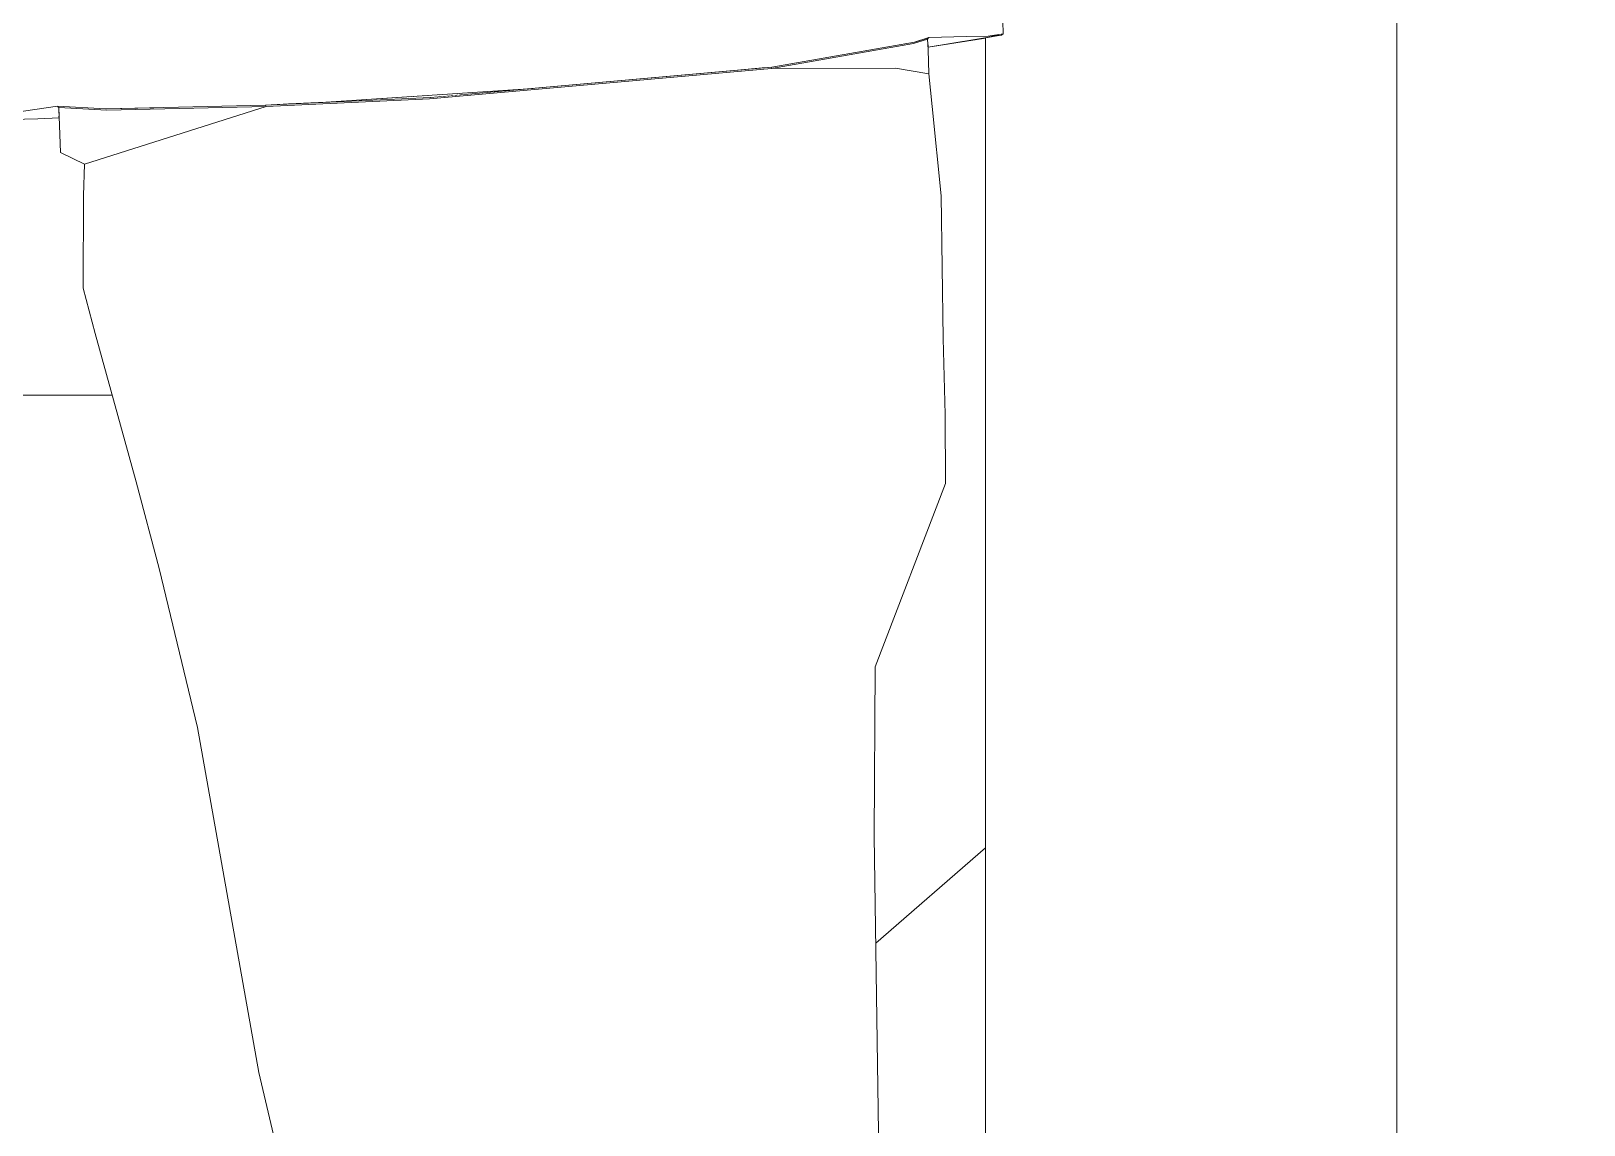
# Model space of a CAD drawing. Header units: millimetres. Extents: x -9413 to 8527, y -300 to 11224.
# Drawn here: x 2394.2 to 2726.4, y 1743.9 to 1977.9 of the extents above; entities that cross this region are included whole.
import ezdxf

# ---------------------------------------------------------------- set-up
doc = ezdxf.new("R2010")
doc.units = ezdxf.units.MM
doc.header["$MEASUREMENT"] = 0
doc.linetypes.add('Wipeout_Contour', pattern=[1000, 0, -1000])
for name, color, linetype in [('ArchiCAD Doors', 7, 'Continuous'), ('ArchiCAD Windows', 7, 'Continuous'), ('Interior - Furniture', 7, 'Continuous')]:
    doc.layers.add(name, color=color, linetype=linetype)
for name, color, linetype, lineweight, true_color in [('ArchiCAD Doors_Pen_No__3', 7, 'Continuous', 18, 0xff6600), ('ArchiCAD Windows_Pen_No__3', 7, 'Continuous', 18, 0xff6600), ('Interior - Furniture _Pen_No__24', 7, 'Continuous', 20, 0x029e21), ('Interior - Furniture _Pen_No__4', 7, 'Continuous', 20, 0x029e21)]:
    doc.layers.add(name, color=color, linetype=linetype, lineweight=lineweight, true_color=true_color)

# ---------------------------------------------------------------- blocks, each defined once
blk = doc.blocks.new('Section Elem_7_6')
at = {"color": 254, "linetype": 'Wipeout_Contour', "lineweight": 0, "ltscale": 49292.920306}
blk.add_wipeout([(2686.38, 1133.33), (2688.21, 1133.41), (2690.63, 1133.49), (2691.68, 1133.64), (2691.73, 1133.63), (2694.12, 1133.25), (2694.25, 1132.78), (2696.1, 1125.64), (2695.33, 1125.47), (2692.32, 1124.86), (2686.38, 1124.65), (2686.38, 1100), (2726.38, 1100), (2726.38, 1140), (2726.38, 3200), (2686.38, 3200)], dxfattribs=at).dxf.layer = 'ArchiCAD Doors'
at = {"color": 254, "linetype": 'Wipeout_Contour', "lineweight": 0, "ltscale": 217379.562384}
blk.add_wipeout([(2598.38, 2187.81), (2599.57, 2187.66), (2635.29, 2178.75), (2659.78, 2172.23), (2667.84, 2167.67), (2676.57, 2162.49), (2675.44, 2157.05), (2674.35, 2151.76), (2668.56, 2151.56), (2664.83, 2151.34), (2655.06, 2152.61), (2629.48, 2156.23), (2603.2, 2160), (2630.62, 2149.39), (2658.31, 2138.21), (2668, 2134.02), (2668.2, 2131.77), (2667.72, 2129.26), (2666.02, 2120.53), (2664.41, 2120.44), (2656.19, 2119.9), (2654.67, 2120.25), (2626.28, 2127.12), (2600.83, 2133.37), (2624.4, 2124.64), (2648.14, 2115.78), (2656.62, 2110.72), (2657.03, 2108.25), (2655.87, 2103.87), (2654.45, 2097.94), (2653.51, 2097.69), (2643.71, 2097.34), (2616.51, 2102.44), (2599.67, 2105.95), (2599.71, 2104.53), (2603.9, 2103.19), (2623.04, 2097.35), (2626.49, 2095.62), (2628.45, 2094.27), (2633.77, 2090.4), (2632.44, 2086.85), (2629.98, 2080.28), (2626.84, 2079.11), (2617.29, 2080.47), (2600.25, 2084), (2601.36, 2041.77), (2602.1, 2029.95), (2602.4, 1999.76), (2602.57, 1995.11), (2602.09, 1980.01), (2602.14, 1977.35), (2601.79, 1977.05), (2601.7, 1977), (2598.38, 1976.46), (2598.38, 1300), (2686.38, 1300), (2686.38, 3112), (2598.38, 3112), (2598.38, 2444.7), (2600.4, 2436.25), (2598.38, 2435.54), (2598.38, 2401.21), (2598.68, 2400.28), (2598.38, 2399.92)], dxfattribs=at).dxf.layer = 'ArchiCAD Doors'
at = {"layer": 'ArchiCAD Doors_Pen_No__3', "linetype": 'Continuous'}
blk.add_line((2686.38, 1133.33), (2686.38, 3200), dxfattribs=at)
at = {"color": 254, "linetype": 'Wipeout_Contour', "lineweight": 0, "ltscale": 192324.521893}
blk.add_wipeout([(2036.38, 1300), (2506.93, 1300), (2499.37, 1326.37), (2498.04, 1332.22), (2481.24, 1434.22), (2473.05, 1481.05), (2470.5, 1499.6), (2466.36, 1528.06), (2464.28, 1547.05), (2463.07, 1563.22), (2460.16, 1590.08), (2458.26, 1615.89), (2456.8, 1663.82), (2453.77, 1709.11), (2442.96, 1755.16), (2429.79, 1828.97), (2421.62, 1862.96), (2416.71, 1881.48), (2407.91, 1913.19), (2405.36, 1922.9), (2405.46, 1942.76), (2405.66, 1949.44), (2400.5, 1951.95), (2400.23, 1959.34), (2395.69, 1959.12), (2373.2, 1958.55), (2373.02, 1958.71), (2372.92, 1958.8), (2374.3, 1970.46), (2375.08, 1976.94), (2376.98, 1991.41), (2380.31, 2014.07), (2391.51, 2064.71), (2403.62, 2118.22), (2414.61, 2153.41), (2417.94, 2162.63), (2397.86, 2190.5), (2351.96, 2231.88), (2307.65, 2263.4), (2266.2, 2303.25), (2248.68, 2360.74), (2285.55, 2449.55), (2293.16, 2471.53), (2364.6, 2534.71), (2381.99, 2541.41), (2388.56, 2551.15), (2389.64, 2551.88), (2391.5, 2558.14), (2410.33, 2578.26), (2438.93, 2614), (2484.75, 2591.37), (2519.21, 2571.89), (2532.33, 2565.6), (2553.51, 2550.36), (2576.82, 2499.28), (2591.66, 2471.42), (2595.34, 2457.38), (2598.38, 2444.7), (2598.38, 3112), (2036.38, 3112)], dxfattribs=at).dxf.layer = 'ArchiCAD Doors'
at = {"color": 254, "linetype": 'Wipeout_Contour', "lineweight": 0, "ltscale": 74253.314173}
blk.add_wipeout([(2543.31, 1337.97), (2545.93, 1300), (2598.38, 1300), (2598.38, 1976.46), (2586.1, 1974.45), (2586.14, 1973.95), (2586.27, 1968.78), (2587, 1961.74), (2588.91, 1942.69), (2589.34, 1912.17), (2589.74, 1895.92), (2589.8, 1881.11), (2574.75, 1841.92), (2574.57, 1805.7), (2575.64, 1732.59), (2579.49, 1662.79), (2578.93, 1631.65), (2576.57, 1590.97), (2575.56, 1576.47), (2573.94, 1547.72), (2573.39, 1539.82), (2573.13, 1531.05), (2570.62, 1492.44), (2565.23, 1415.02)], dxfattribs=at).dxf.layer = 'ArchiCAD Doors'
at = {"layer": 'ArchiCAD Doors_Pen_No__3', "linetype": 'Continuous'}
blk.add_line((2598.38, 1300), (2598.38, 1976.46), dxfattribs=at)
blk = doc.blocks.new('Section Elem_8_6')
at = {"layer": 'ArchiCAD Windows_Pen_No__3', "linetype": 'Continuous'}
blk.add_line((2574.9, 1782.8), (2598.38, 1803.18), dxfattribs=at)
blk = doc.blocks.new('Section Elem_37_6')
at = {"layer": 'Interior - Furniture _Pen_No__4', "linetype": 'Continuous'}
blk.add_line((2411.57, 1900), (2381.28, 1900), dxfattribs=at)
blk = doc.blocks.new('Section Elem_44_6')
at = {"color": 254, "linetype": 'Wipeout_Contour', "lineweight": 0, "ltscale": 18681.536919}
blk.add_wipeout([(2395.64, 1961.21), (2399.85, 1961.83), (2410.24, 1961.28), (2444.37, 1962.09), (2447.57, 1962.24), (2396.87, 1977.91)], dxfattribs=at).dxf.layer = 'Interior - Furniture'
at = {"color": 254, "linetype": 'Wipeout_Contour', "lineweight": 0, "ltscale": 9720.794939}
blk.add_wipeout([(2552.63, 1969.93), (2579.11, 1969.94), (2582.95, 1975.26)], dxfattribs=at).dxf.layer = 'Interior - Furniture'
at = {"color": 254, "linetype": 'Wipeout_Contour', "lineweight": 0, "ltscale": 9488.976093}
blk.add_wipeout([(2471.08, 1963.3), (2479.57, 1963.68), (2488, 1964.44)], dxfattribs=at).dxf.layer = 'Interior - Furniture'
at = {"color": 254, "linetype": 'Wipeout_Contour', "lineweight": 0, "ltscale": 9531.779608}
blk.add_wipeout([(2579.27, 1897.98), (2551.23, 1897.88), (2553.08, 1843.5)], dxfattribs=at).dxf.layer = 'Interior - Furniture'
at = {"color": 254, "linetype": 'Wipeout_Contour', "lineweight": 0, "ltscale": 9182.842909}
blk.add_wipeout([(2496.35, 1839.11), (2504.3, 1725.21), (2505.18, 1725.25)], dxfattribs=at).dxf.layer = 'Interior - Furniture'
at = {"color": 254, "linetype": 'Wipeout_Contour', "lineweight": 0, "ltscale": 12081.538968}
blk.add_wipeout([(2442.96, 1755.16), (2453.77, 1709.11), (2475.61, 1717.89), (2460.53, 1836.08)], dxfattribs=at).dxf.layer = 'Interior - Furniture'
at = {"color": 254, "linetype": 'Wipeout_Contour', "lineweight": 0, "ltscale": 29251.843921}
blk.add_wipeout([(2550.43, 1987.59), (2550.87, 1970.05), (2552.7, 1970.22), (2583.17, 1975.57), (2586.26, 1976.51), (2594.31, 1976.74), (2598.96, 1976.83), (2602.14, 1977.35), (2602.09, 1980.01)], dxfattribs=at).dxf.layer = 'Interior - Furniture'
at = {"color": 254, "linetype": 'Wipeout_Contour', "lineweight": 0, "ltscale": 12530.448725}
blk.add_wipeout([(2448.21, 1980.84), (2396.87, 1977.91), (2447.57, 1962.24), (2448.14, 1962.26)], dxfattribs=at).dxf.layer = 'Interior - Furniture'
at = {"color": 254, "linetype": 'Wipeout_Contour', "lineweight": 0, "ltscale": 18999.097126}
blk.add_wipeout([(2458.8, 1962.74), (2471.08, 1963.3), (2488, 1964.44), (2494.4, 1965.01), (2494.55, 1965.02), (2495.33, 1965.09)], dxfattribs=at).dxf.layer = 'Interior - Furniture'
at = {"color": 254, "linetype": 'Wipeout_Contour', "lineweight": 0, "ltscale": 9459.373216}
blk.add_wipeout([(2553.08, 1843.5), (2574.57, 1805.7), (2574.75, 1841.92)], dxfattribs=at).dxf.layer = 'Interior - Furniture'
at = {"color": 254, "linetype": 'Wipeout_Contour', "lineweight": 0, "ltscale": 9242.183198}
blk.add_wipeout([(2504.3, 1725.21), (2496.35, 1839.11), (2495.45, 1839.03)], dxfattribs=at).dxf.layer = 'Interior - Furniture'
at = {"color": 254, "linetype": 'Wipeout_Contour', "lineweight": 0, "ltscale": 9119.682674}
blk.add_wipeout([(2460.53, 1836.08), (2429.79, 1828.97), (2442.96, 1755.16)], dxfattribs=at).dxf.layer = 'Interior - Furniture'
at = {"color": 254, "linetype": 'Wipeout_Contour', "lineweight": 0, "ltscale": 15472.646986}
blk.add_wipeout([(2374.3, 1970.46), (2392.81, 1960.8), (2395.64, 1961.21), (2396.87, 1977.91), (2375.08, 1976.94)], dxfattribs=at).dxf.layer = 'Interior - Furniture'
at = {"color": 254, "linetype": 'Wipeout_Contour', "lineweight": 0, "ltscale": 13040.996476}
blk.add_wipeout([(2586.05, 1974.96), (2586.1, 1974.45), (2601.7, 1977), (2599.23, 1976.83)], dxfattribs=at).dxf.layer = 'Interior - Furniture'
at = {"color": 254, "linetype": 'Wipeout_Contour', "lineweight": 0, "ltscale": 12648.795527}
blk.add_wipeout([(2501.64, 1965.66), (2457.37, 1962.68), (2458.8, 1962.74), (2495.36, 1965.09)], dxfattribs=at).dxf.layer = 'Interior - Furniture'
at = {"color": 254, "linetype": 'Wipeout_Contour', "lineweight": 0, "ltscale": 9375.89003}
blk.add_wipeout([(2444.37, 1962.09), (2410.24, 1961.28), (2444.48, 1961.8)], dxfattribs=at).dxf.layer = 'Interior - Furniture'
at = {"color": 254, "linetype": 'Wipeout_Contour', "lineweight": 0, "ltscale": 12487.231334}
blk.add_wipeout([(2575.64, 1732.59), (2574.57, 1805.7), (2553.08, 1843.5), (2558.67, 1731.88)], dxfattribs=at).dxf.layer = 'Interior - Furniture'
at = {"color": 254, "linetype": 'Wipeout_Contour', "lineweight": 0, "ltscale": 9180.544816}
blk.add_wipeout([(2495.45, 1839.03), (2503.39, 1725.15), (2504.3, 1725.21)], dxfattribs=at).dxf.layer = 'Interior - Furniture'
at = {"color": 254, "linetype": 'Wipeout_Contour', "lineweight": 0, "ltscale": 12432.269758}
blk.add_wipeout([(2376.98, 1991.41), (2375.08, 1976.94), (2396.87, 1977.91), (2399.7, 2015.67)], dxfattribs=at).dxf.layer = 'Interior - Furniture'
at = {"color": 254, "linetype": 'Wipeout_Contour', "lineweight": 0, "ltscale": 15831.833029}
blk.add_wipeout([(2448.21, 1980.84), (2448.14, 1962.26), (2457.37, 1962.68), (2501.64, 1965.66), (2545.58, 1969.58)], dxfattribs=at).dxf.layer = 'Interior - Furniture'
at = {"color": 254, "linetype": 'Wipeout_Contour', "lineweight": 0, "ltscale": 13036.065997}
blk.add_wipeout([(2585.97, 1975.86), (2586.05, 1974.96), (2599.23, 1976.83), (2594.31, 1976.74)], dxfattribs=at).dxf.layer = 'Interior - Furniture'
at = {"color": 254, "linetype": 'Wipeout_Contour', "lineweight": 0, "ltscale": 9802.271926}
blk.add_wipeout([(2601.28, 1976.97), (2601.7, 1977), (2601.79, 1977.05)], dxfattribs=at).dxf.layer = 'Interior - Furniture'
at = {"color": 254, "linetype": 'Wipeout_Contour', "lineweight": 0, "ltscale": 9349.418074}
blk.add_wipeout([(2444.48, 1961.8), (2410.24, 1961.28), (2410.45, 1961.01)], dxfattribs=at).dxf.layer = 'Interior - Furniture'
at = {"color": 254, "linetype": 'Wipeout_Contour', "lineweight": 0, "ltscale": 9239.840522}
blk.add_wipeout([(2503.39, 1725.15), (2495.45, 1839.03), (2494.55, 1838.92)], dxfattribs=at).dxf.layer = 'Interior - Furniture'
at = {"color": 254, "linetype": 'Wipeout_Contour', "lineweight": 0, "ltscale": 12823.312698}
blk.add_wipeout([(2448.21, 1980.84), (2545.58, 1969.58), (2550.87, 1970.05), (2550.43, 1987.59)], dxfattribs=at).dxf.layer = 'Interior - Furniture'
at = {"color": 254, "linetype": 'Wipeout_Contour', "lineweight": 0, "ltscale": 16333.440954}
blk.add_wipeout([(2602.14, 1977.35), (2598.96, 1976.83), (2599.23, 1976.83), (2601.28, 1976.97), (2601.79, 1977.05)], dxfattribs=at).dxf.layer = 'Interior - Furniture'
at = {"color": 254, "linetype": 'Wipeout_Contour', "lineweight": 0, "ltscale": 13000.375306}
blk.add_wipeout([(2586.27, 1968.78), (2586.14, 1973.95), (2582.95, 1975.26), (2579.11, 1969.94)], dxfattribs=at).dxf.layer = 'Interior - Furniture'
at = {"color": 254, "linetype": 'Wipeout_Contour', "lineweight": 0, "ltscale": 12414.293166}
blk.add_wipeout([(2399.85, 1961.83), (2399.98, 1961.71), (2410.45, 1961.01), (2410.24, 1961.28)], dxfattribs=at).dxf.layer = 'Interior - Furniture'
at = {"color": 254, "linetype": 'Wipeout_Contour', "lineweight": 0, "ltscale": 9152.199412}
blk.add_wipeout([(2475.61, 1717.89), (2503.39, 1725.15), (2494.55, 1838.92)], dxfattribs=at).dxf.layer = 'Interior - Furniture'
at = {"layer": 'Interior - Furniture _Pen_No__24', "linetype": 'Continuous', "flags": 128}
blk.add_lwpolyline([(2601.7, 1977), (2601.79, 1977.05), (2602.14, 1977.35)], dxfattribs=at)
at = {"layer": 'Interior - Furniture _Pen_No__4', "linetype": 'Continuous'}
blk.add_line((2598.96, 1976.83), (2602.14, 1977.35), dxfattribs=at)
at = {"color": 254, "linetype": 'Wipeout_Contour', "lineweight": 0, "ltscale": 9759.350235}
blk.add_wipeout([(2582.95, 1975.26), (2586.14, 1973.95), (2585.95, 1976.16)], dxfattribs=at).dxf.layer = 'Interior - Furniture'
at = {"color": 254, "linetype": 'Wipeout_Contour', "lineweight": 0, "ltscale": 9307.413009}
blk.add_wipeout([(2410.45, 1961.01), (2399.98, 1961.71), (2400.15, 1961.57)], dxfattribs=at).dxf.layer = 'Interior - Furniture'
at = {"color": 254, "linetype": 'Wipeout_Contour', "lineweight": 0, "ltscale": 9292.04092}
blk.add_wipeout([(2505.18, 1725.25), (2553.08, 1843.5), (2496.35, 1839.11)], dxfattribs=at).dxf.layer = 'Interior - Furniture'
at = {"color": 254, "linetype": 'Wipeout_Contour', "lineweight": 0, "ltscale": 9182.759909}
blk.add_wipeout([(2460.53, 1836.08), (2475.61, 1717.89), (2494.55, 1838.92)], dxfattribs=at).dxf.layer = 'Interior - Furniture'
at = {"color": 254, "linetype": 'Wipeout_Contour', "lineweight": 0, "ltscale": 13013.259621}
blk.add_wipeout([(2585.95, 1976.16), (2586.21, 1976.45), (2583.17, 1975.57), (2582.95, 1975.26)], dxfattribs=at).dxf.layer = 'Interior - Furniture'
at = {"color": 254, "linetype": 'Wipeout_Contour', "lineweight": 0, "ltscale": 15485.162141}
blk.add_wipeout([(2385.74, 1959.76), (2400.19, 1960.66), (2400.15, 1961.57), (2399.98, 1961.71), (2399.85, 1961.83)], dxfattribs=at).dxf.layer = 'Interior - Furniture'
at = {"color": 254, "linetype": 'Wipeout_Contour', "lineweight": 0, "ltscale": 9279.944707}
blk.add_wipeout([(2553.08, 1843.5), (2505.18, 1725.25), (2558.67, 1731.88)], dxfattribs=at).dxf.layer = 'Interior - Furniture'
at = {"color": 254, "linetype": 'Wipeout_Contour', "lineweight": 0, "ltscale": 9761.917236}
blk.add_wipeout([(2583.17, 1975.57), (2586.21, 1976.45), (2586.26, 1976.51)], dxfattribs=at).dxf.layer = 'Interior - Furniture'
at = {"color": 254, "linetype": 'Wipeout_Contour', "lineweight": 0, "ltscale": 15456.44678}
blk.add_wipeout([(2373.2, 1958.55), (2395.69, 1959.12), (2400.22, 1959.79), (2400.19, 1960.66), (2385.74, 1959.76)], dxfattribs=at).dxf.layer = 'Interior - Furniture'
at = {"color": 254, "linetype": 'Wipeout_Contour', "lineweight": 0, "ltscale": 16281.896954}
blk.add_wipeout([(2585.95, 1976.16), (2585.97, 1975.86), (2594.31, 1976.74), (2586.26, 1976.51), (2586.21, 1976.45)], dxfattribs=at).dxf.layer = 'Interior - Furniture'
at = {"color": 254, "linetype": 'Wipeout_Contour', "lineweight": 0, "ltscale": 9727.92127}
blk.add_wipeout([(2552.63, 1969.93), (2582.95, 1975.26), (2583.17, 1975.57)], dxfattribs=at).dxf.layer = 'Interior - Furniture'
at = {"color": 254, "linetype": 'Wipeout_Contour', "lineweight": 0, "ltscale": 9291.417776}
blk.add_wipeout([(2395.69, 1959.12), (2400.23, 1959.34), (2400.23, 1959.39)], dxfattribs=at).dxf.layer = 'Interior - Furniture'
at = {"layer": 'Interior - Furniture _Pen_No__24', "linetype": 'Continuous'}
for p, q in [((2585.95, 1976.16), (2586.21, 1976.45)), ((2586.21, 1976.45), (2586.26, 1976.51))]:
    blk.add_line(p, q, dxfattribs=at)
at = {"layer": 'Interior - Furniture _Pen_No__24', "linetype": 'Continuous', "flags": 128}
for points in [[(2602.14, 1977.35), (2602.09, 1980.01), (2602.57, 1995.11), (2602.4, 1999.76), (2602.1, 2029.95), (2601.36, 2041.77), (2599.28, 2120.76), (2598.6, 2156.97), (2598.56, 2157.09), (2598.47, 2157.34), (2585.73, 2190), (2575.18, 2214.51), (2564.63, 2236.05)], [(2586.26, 1976.51), (2594.31, 1976.74), (2599.23, 1976.83), (2601.7, 1977)]]:
    blk.add_lwpolyline(points, dxfattribs=at)
at = {"layer": 'Interior - Furniture _Pen_No__4', "linetype": 'Continuous'}
blk.add_line((2586.1, 1974.45), (2601.7, 1977), dxfattribs=at)
at = {"color": 254, "linetype": 'Wipeout_Contour', "lineweight": 0, "ltscale": 9701.101916}
blk.add_wipeout([(2552.7, 1970.22), (2552.63, 1969.93), (2583.17, 1975.57)], dxfattribs=at).dxf.layer = 'Interior - Furniture'
at = {"color": 254, "linetype": 'Wipeout_Contour', "lineweight": 0, "ltscale": 9291.427597}
blk.add_wipeout([(2395.69, 1959.12), (2400.23, 1959.39), (2400.22, 1959.79)], dxfattribs=at).dxf.layer = 'Interior - Furniture'
at = {"layer": 'Interior - Furniture _Pen_No__4', "linetype": 'Continuous'}
for p, q in [((2583.17, 1975.57), (2586.26, 1976.51)), ((2582.95, 1975.26), (2585.95, 1976.16)), ((2395.69, 1959.12), (2373.2, 1958.55))]:
    blk.add_line(p, q, dxfattribs=at)
at = {"color": 254, "linetype": 'Wipeout_Contour', "lineweight": 0, "ltscale": 12432.640844}
blk.add_wipeout([(2400.5, 1951.95), (2405.66, 1949.44), (2444.48, 1961.8), (2410.45, 1961.01)], dxfattribs=at).dxf.layer = 'Interior - Furniture'
at = {"color": 254, "linetype": 'Wipeout_Contour', "lineweight": 0, "ltscale": 9459.842377}
blk.add_wipeout([(2444.48, 1961.8), (2479.48, 1963.38), (2479.57, 1963.68)], dxfattribs=at).dxf.layer = 'Interior - Furniture'
at = {"color": 254, "linetype": 'Wipeout_Contour', "lineweight": 0, "ltscale": 9301.720711}
blk.add_wipeout([(2400.15, 1961.57), (2400.5, 1951.95), (2410.45, 1961.01)], dxfattribs=at).dxf.layer = 'Interior - Furniture'
at = {"layer": 'Interior - Furniture _Pen_No__24', "linetype": 'Continuous'}
blk.add_line((2400.15, 1961.57), (2400.5, 1951.95), dxfattribs=at)
at = {"layer": 'Interior - Furniture _Pen_No__24', "linetype": 'Continuous', "flags": 128}
for points in [[(2373.2, 1958.55), (2385.74, 1959.76), (2399.85, 1961.83)], [(2399.85, 1961.83), (2399.98, 1961.71), (2400.15, 1961.57)]]:
    blk.add_lwpolyline(points, dxfattribs=at)
at = {"layer": 'Interior - Furniture _Pen_No__4', "linetype": 'Continuous'}
blk.add_line((2400.23, 1959.34), (2395.69, 1959.12), dxfattribs=at)
at = {"color": 254, "linetype": 'Wipeout_Contour', "lineweight": 0, "ltscale": 9464.02227}
blk.add_wipeout([(2482.18, 1941.44), (2479.48, 1963.38), (2481.27, 1941.38)], dxfattribs=at).dxf.layer = 'Interior - Furniture'
at = {"color": 254, "linetype": 'Wipeout_Contour', "lineweight": 0, "ltscale": 9462.63789}
blk.add_wipeout([(2481.27, 1941.38), (2479.48, 1963.38), (2480.37, 1941.28)], dxfattribs=at).dxf.layer = 'Interior - Furniture'
at = {"color": 254, "linetype": 'Wipeout_Contour', "lineweight": 0, "ltscale": 9611.816548}
blk.add_wipeout([(2552.7, 1970.22), (2479.57, 1963.68), (2552.63, 1969.93)], dxfattribs=at).dxf.layer = 'Interior - Furniture'
at = {"color": 254, "linetype": 'Wipeout_Contour', "lineweight": 0, "ltscale": 9550.148725}
blk.add_wipeout([(2479.48, 1963.38), (2552.63, 1969.93), (2479.57, 1963.68)], dxfattribs=at).dxf.layer = 'Interior - Furniture'
at = {"color": 254, "linetype": 'Wipeout_Contour', "lineweight": 0, "ltscale": 9578.895207}
blk.add_wipeout([(2482.18, 1941.44), (2545.95, 1944.92), (2552.63, 1969.93)], dxfattribs=at).dxf.layer = 'Interior - Furniture'
at = {"color": 254, "linetype": 'Wipeout_Contour', "lineweight": 0, "ltscale": 9538.845003}
blk.add_wipeout([(2479.48, 1963.38), (2482.18, 1941.44), (2552.63, 1969.93)], dxfattribs=at).dxf.layer = 'Interior - Furniture'
at = {"color": 254, "linetype": 'Wipeout_Contour', "lineweight": 0, "ltscale": 9674.109899}
blk.add_wipeout([(2552.63, 1969.93), (2545.95, 1944.92), (2579.11, 1969.94)], dxfattribs=at).dxf.layer = 'Interior - Furniture'
at = {"color": 254, "linetype": 'Wipeout_Contour', "lineweight": 0, "ltscale": 9413.871789}
blk.add_wipeout([(2444.48, 1961.8), (2443.52, 1933.84), (2479.48, 1963.38)], dxfattribs=at).dxf.layer = 'Interior - Furniture'
at = {"color": 254, "linetype": 'Wipeout_Contour', "lineweight": 0, "ltscale": 9678.250534}
blk.add_wipeout([(2545.95, 1944.92), (2578.82, 1944.43), (2579.11, 1969.94)], dxfattribs=at).dxf.layer = 'Interior - Furniture'
at = {"color": 254, "linetype": 'Wipeout_Contour', "lineweight": 0, "ltscale": 9428.081238}
blk.add_wipeout([(2443.52, 1933.84), (2480.37, 1941.28), (2479.48, 1963.38)], dxfattribs=at).dxf.layer = 'Interior - Furniture'
at = {"layer": 'Interior - Furniture _Pen_No__4', "linetype": 'Continuous'}
blk.add_line((2552.7, 1970.22), (2552.63, 1969.93), dxfattribs=at)
at = {"color": 254, "linetype": 'Wipeout_Contour', "lineweight": 0, "ltscale": 12958.514281}
blk.add_wipeout([(2588.91, 1942.69), (2587, 1961.74), (2579.11, 1969.94), (2578.82, 1944.43)], dxfattribs=at).dxf.layer = 'Interior - Furniture'
at = {"color": 254, "linetype": 'Wipeout_Contour', "lineweight": 0, "ltscale": 12438.845068}
blk.add_wipeout([(2405.66, 1949.44), (2405.46, 1942.76), (2443.52, 1933.84), (2444.48, 1961.8)], dxfattribs=at).dxf.layer = 'Interior - Furniture'
at = {"color": 254, "linetype": 'Wipeout_Contour', "lineweight": 0, "ltscale": 9401.315548}
blk.add_wipeout([(2481.27, 1941.38), (2487.12, 1892.58), (2488.02, 1892.67)], dxfattribs=at).dxf.layer = 'Interior - Furniture'
at = {"layer": 'Interior - Furniture _Pen_No__24', "linetype": 'Continuous'}
blk.add_line((2400.5, 1951.95), (2405.66, 1949.44), dxfattribs=at)
at = {"layer": 'Interior - Furniture _Pen_No__4', "linetype": 'Continuous'}
for p, q in [((2399.85, 1961.83), (2410.24, 1961.28)), ((2400.15, 1961.57), (2410.45, 1961.01))]:
    blk.add_line(p, q, dxfattribs=at)
at = {"color": 254, "linetype": 'Wipeout_Contour', "lineweight": 0, "ltscale": 9742.321887}
blk.add_wipeout([(2579.11, 1969.94), (2587, 1961.74), (2586.27, 1968.78)], dxfattribs=at).dxf.layer = 'Interior - Furniture'
at = {"color": 254, "linetype": 'Wipeout_Contour', "lineweight": 0, "ltscale": 9431.936893}
blk.add_wipeout([(2444.37, 1962.09), (2444.48, 1961.8), (2479.57, 1963.68)], dxfattribs=at).dxf.layer = 'Interior - Furniture'
at = {"color": 254, "linetype": 'Wipeout_Contour', "lineweight": 0, "ltscale": 9288.111033}
blk.add_wipeout([(2405.36, 1922.9), (2443.52, 1933.84), (2405.46, 1942.76)], dxfattribs=at).dxf.layer = 'Interior - Furniture'
at = {"color": 254, "linetype": 'Wipeout_Contour', "lineweight": 0, "ltscale": 9428.438912}
blk.add_wipeout([(2482.18, 1941.44), (2481.27, 1941.38), (2488.02, 1892.67)], dxfattribs=at).dxf.layer = 'Interior - Furniture'
at = {"layer": 'Interior - Furniture _Pen_No__4', "linetype": 'Continuous'}
for p, q in [((2582.95, 1975.26), (2552.63, 1969.93)), ((2552.7, 1970.22), (2583.17, 1975.57)), ((2479.48, 1963.38), (2552.63, 1969.93)), ((2479.57, 1963.68), (2552.7, 1970.22)), ((2579.11, 1969.94), (2552.63, 1969.93)), ((2586.27, 1968.78), (2579.11, 1969.94)), ((2479.57, 1963.68), (2444.37, 1962.09)), ((2479.48, 1963.38), (2444.48, 1961.8)), ((2457.37, 1962.68), (2501.61, 1965.65)), ((2479.57, 1963.68), (2479.64, 1963.69)), ((2405.66, 1949.44), (2444.48, 1961.8)), ((2444.37, 1962.09), (2410.24, 1961.28)), ((2444.48, 1961.8), (2410.45, 1961.01)), ((2444.37, 1962.09), (2444.48, 1961.8))]:
    blk.add_line(p, q, dxfattribs=at)
at = {"color": 254, "linetype": 'Wipeout_Contour', "lineweight": 0, "ltscale": 9398.971884}
blk.add_wipeout([(2480.37, 1941.28), (2486.22, 1892.43), (2487.12, 1892.58)], dxfattribs=at).dxf.layer = 'Interior - Furniture'
at = {"color": 254, "linetype": 'Wipeout_Contour', "lineweight": 0, "ltscale": 12365.194602}
blk.add_wipeout([(2443.52, 1933.84), (2405.36, 1922.9), (2407.91, 1913.19), (2449.64, 1889.75)], dxfattribs=at).dxf.layer = 'Interior - Furniture'
at = {"color": 254, "linetype": 'Wipeout_Contour', "lineweight": 0, "ltscale": 9426.148112}
blk.add_wipeout([(2481.27, 1941.38), (2480.37, 1941.28), (2487.12, 1892.58)], dxfattribs=at).dxf.layer = 'Interior - Furniture'
at = {"color": 254, "linetype": 'Wipeout_Contour', "lineweight": 0, "ltscale": 9232.12074}
blk.add_wipeout([(2449.64, 1889.75), (2407.91, 1913.19), (2416.71, 1881.48)], dxfattribs=at).dxf.layer = 'Interior - Furniture'
at = {"color": 254, "linetype": 'Wipeout_Contour', "lineweight": 0, "ltscale": 9509.076027}
blk.add_wipeout([(2545.95, 1944.92), (2488.02, 1892.67), (2551.23, 1897.88)], dxfattribs=at).dxf.layer = 'Interior - Furniture'
at = {"color": 254, "linetype": 'Wipeout_Contour', "lineweight": 0, "ltscale": 9481.756383}
blk.add_wipeout([(2482.18, 1941.44), (2488.02, 1892.67), (2545.95, 1944.92)], dxfattribs=at).dxf.layer = 'Interior - Furniture'
at = {"color": 254, "linetype": 'Wipeout_Contour', "lineweight": 0, "ltscale": 9635.793563}
blk.add_wipeout([(2578.82, 1944.43), (2545.95, 1944.92), (2579.27, 1897.98)], dxfattribs=at).dxf.layer = 'Interior - Furniture'
at = {"color": 254, "linetype": 'Wipeout_Contour', "lineweight": 0, "ltscale": 9334.546815}
blk.add_wipeout([(2486.22, 1892.43), (2443.52, 1933.84), (2449.64, 1889.75)], dxfattribs=at).dxf.layer = 'Interior - Furniture'
at = {"color": 254, "linetype": 'Wipeout_Contour', "lineweight": 0, "ltscale": 9585.869054}
blk.add_wipeout([(2579.27, 1897.98), (2545.95, 1944.92), (2551.23, 1897.88)], dxfattribs=at).dxf.layer = 'Interior - Furniture'
at = {"color": 254, "linetype": 'Wipeout_Contour', "lineweight": 0, "ltscale": 9390.346206}
blk.add_wipeout([(2443.52, 1933.84), (2486.22, 1892.43), (2480.37, 1941.28)], dxfattribs=at).dxf.layer = 'Interior - Furniture'
at = {"color": 254, "linetype": 'Wipeout_Contour', "lineweight": 0, "ltscale": 12887.815496}
blk.add_wipeout([(2579.27, 1897.98), (2589.34, 1912.17), (2588.91, 1942.69), (2578.82, 1944.43)], dxfattribs=at).dxf.layer = 'Interior - Furniture'
at = {"color": 254, "linetype": 'Wipeout_Contour', "lineweight": 0, "ltscale": 9317.479268}
blk.add_wipeout([(2449.64, 1889.75), (2494.55, 1838.92), (2486.22, 1892.43)], dxfattribs=at).dxf.layer = 'Interior - Furniture'
at = {"color": 254, "linetype": 'Wipeout_Contour', "lineweight": 0, "ltscale": 9630.151442}
blk.add_wipeout([(2589.74, 1895.92), (2589.34, 1912.17), (2579.27, 1897.98)], dxfattribs=at).dxf.layer = 'Interior - Furniture'
at = {"color": 254, "linetype": 'Wipeout_Contour', "lineweight": 0, "ltscale": 9262.956852}
blk.add_wipeout([(2494.55, 1838.92), (2449.64, 1889.75), (2460.53, 1836.08)], dxfattribs=at).dxf.layer = 'Interior - Furniture'
at = {"color": 254, "linetype": 'Wipeout_Contour', "lineweight": 0, "ltscale": 9612.585173}
blk.add_wipeout([(2579.27, 1897.98), (2589.8, 1881.11), (2589.74, 1895.92)], dxfattribs=at).dxf.layer = 'Interior - Furniture'
at = {"color": 254, "linetype": 'Wipeout_Contour', "lineweight": 0, "ltscale": 9350.336257}
blk.add_wipeout([(2486.22, 1892.43), (2495.45, 1839.03), (2487.12, 1892.58)], dxfattribs=at).dxf.layer = 'Interior - Furniture'
at = {"color": 254, "linetype": 'Wipeout_Contour', "lineweight": 0, "ltscale": 12282.294885}
blk.add_wipeout([(2416.71, 1881.48), (2421.62, 1862.96), (2460.53, 1836.08), (2449.64, 1889.75)], dxfattribs=at).dxf.layer = 'Interior - Furniture'
at = {"color": 254, "linetype": 'Wipeout_Contour', "lineweight": 0, "ltscale": 9322.878422}
blk.add_wipeout([(2495.45, 1839.03), (2486.22, 1892.43), (2494.55, 1838.92)], dxfattribs=at).dxf.layer = 'Interior - Furniture'
at = {"color": 254, "linetype": 'Wipeout_Contour', "lineweight": 0, "ltscale": 9166.648649}
blk.add_wipeout([(2460.53, 1836.08), (2421.62, 1862.96), (2429.79, 1828.97)], dxfattribs=at).dxf.layer = 'Interior - Furniture'
at = {"color": 254, "linetype": 'Wipeout_Contour', "lineweight": 0, "ltscale": 9352.681796}
blk.add_wipeout([(2487.12, 1892.58), (2496.35, 1839.11), (2488.02, 1892.67)], dxfattribs=at).dxf.layer = 'Interior - Furniture'
at = {"color": 254, "linetype": 'Wipeout_Contour', "lineweight": 0, "ltscale": 9325.233635}
blk.add_wipeout([(2496.35, 1839.11), (2487.12, 1892.58), (2495.45, 1839.03)], dxfattribs=at).dxf.layer = 'Interior - Furniture'
at = {"color": 254, "linetype": 'Wipeout_Contour', "lineweight": 0, "ltscale": 9454.754588}
blk.add_wipeout([(2488.02, 1892.67), (2553.08, 1843.5), (2551.23, 1897.88)], dxfattribs=at).dxf.layer = 'Interior - Furniture'
at = {"color": 254, "linetype": 'Wipeout_Contour', "lineweight": 0, "ltscale": 9375.86966}
blk.add_wipeout([(2553.08, 1843.5), (2488.02, 1892.67), (2496.35, 1839.11)], dxfattribs=at).dxf.layer = 'Interior - Furniture'
at = {"layer": 'Interior - Furniture _Pen_No__24', "linetype": 'Continuous', "flags": 128}
blk.add_lwpolyline([(2405.66, 1949.44), (2405.46, 1942.76), (2405.36, 1922.9), (2407.91, 1913.19), (2416.71, 1881.48), (2421.62, 1862.96), (2429.79, 1828.97), (2442.96, 1755.16), (2453.77, 1709.11), (2456.8, 1663.82), (2458.26, 1615.89), (2460.16, 1590.08), (2463.07, 1563.22), (2464.28, 1547.05), (2466.36, 1528.06), (2470.5, 1499.6), (2473.05, 1481.05), (2481.24, 1434.22), (2498.04, 1332.22), (2499.37, 1326.37), (2507.27, 1298.83), (2534.42, 1244.06), (2549.02, 1216.41)], dxfattribs=at)
at = {"color": 254, "linetype": 'Wipeout_Contour', "lineweight": 0, "ltscale": 12717.636519}
blk.add_wipeout([(2574.75, 1841.92), (2589.8, 1881.11), (2579.27, 1897.98), (2553.08, 1843.5)], dxfattribs=at).dxf.layer = 'Interior - Furniture'
at = {"layer": 'Interior - Furniture _Pen_No__24', "linetype": 'Continuous', "flags": 128}
blk.add_lwpolyline([(2551.68, 1216.92), (2543.31, 1337.97), (2565.23, 1415.02), (2570.62, 1492.44), (2573.13, 1531.05), (2573.39, 1539.82), (2573.94, 1547.72), (2575.56, 1576.47), (2576.57, 1590.97), (2578.93, 1631.65), (2579.49, 1662.79), (2575.64, 1732.59), (2574.57, 1805.7), (2574.75, 1841.92), (2589.8, 1881.11), (2589.74, 1895.92), (2589.34, 1912.17), (2588.91, 1942.69), (2587, 1961.74), (2586.27, 1968.78), (2586.14, 1973.95), (2585.95, 1976.16)], dxfattribs=at)

msp = doc.modelspace()

# ---------------------------------------------------------------- block references
at = {"layer": 'ArchiCAD Doors'}
msp.add_blockref('Section Elem_7_6', (0, 0), dxfattribs=at)

# ---------------------------------------------------------------- next in the draw order: block references
at = {"layer": 'ArchiCAD Windows'}
msp.add_blockref('Section Elem_8_6', (0, 0), dxfattribs=at)
at = {"layer": 'Interior - Furniture'}
msp.add_blockref('Section Elem_37_6', (0, 0), dxfattribs=at)

# ---------------------------------------------------------------- next in the draw order: block references
msp.add_blockref('Section Elem_44_6', (0, 0), dxfattribs=at)

doc.saveas('drawing.dxf')
